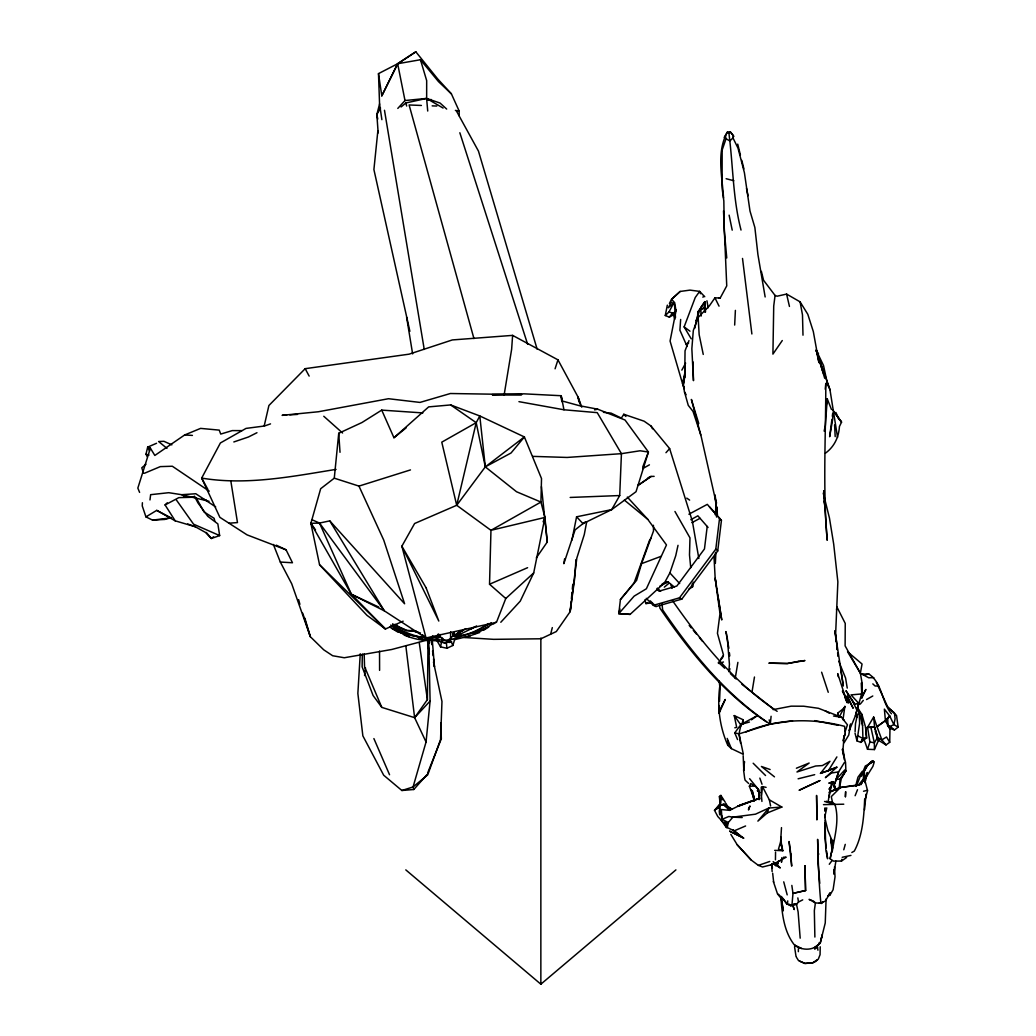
<?xml version="1.0" encoding="UTF-8"?>
<svg xmlns="http://www.w3.org/2000/svg" width="1036" height="1036" viewBox="0 0 1036 1036"><rect width="100%" height="100%" fill="white"/><g stroke="black" fill="none" stroke-linecap="round" stroke-linejoin="round"><path stroke-width="1.5" d="M781.507 859.103L781.507 862.237L781.869 857.627M781.507 846.529L780.73 837.036M446.684 109.065L440.093 103.082L426.651 98.407L426.677 80.614L420.448 59.738L397.707 63.714L378.49 73.621L379.565 103.976L381.883 119.671M825.057 822.39L825.796 849.714L827.609 858.766L826.611 850.983M825.07 817.546L825.07 814.322M825.083 811.097L825.083 807.86L825.122 810.968M536.298 557.886L547.241 542.048L544.936 517.43L540.934 502.059L541.517 478.567L524.384 436.946L479.797 415.954L450.634 404.934L428.658 406.889L393.952 437.736L381.727 410.114L361.952 422.533L338.733 433.268L334.278 478.179L320.668 488.72L310.878 523.322L319.567 564.788L366.964 615.319L385.444 628.981L403.146 621.173M360.256 653.781L357.86 693.408L362.859 735.858L383.696 775.226L401.864 790.494L413.791 789.497L413.066 786.971L426.055 741.996L414.62 717.663L427.402 699.624L428.036 639.082M825.226 820.266L825.019 838.538L826.21 847.875M826.08 899.002L825.252 922.959L820.279 942.889C813.817 950.828 802.822 950.75 794.806 945.48C783.928 931.96 782.063 914.011 780.924 897.344M362.302 654.053L362.134 666.821L373.089 695.493L381.792 707.381L414.62 717.663L430.095 701.074L428.749 639.044M775.446 859.776L775.55 852.136M851.825 852.498L854.312 851.074C862.6 835.676 863.92 816.601 864.659 799.132M798.342 951.67L798.393 948.639M889.717 742.281L889.976 728.891L885.417 720.603L884.368 709.116L889.678 715.954L893.874 724.565L898.16 727.181L894.457 729.953L890.403 728.554L885.417 720.603L889.678 715.954L885.417 720.603L877.026 726.676L881.856 739.872L886.013 744.923L889.717 742.281L886.505 736.985L881.856 739.872L877.842 737.632L874.617 727.246L873.633 717.029L867.559 727.35L869.929 741.996L867.508 749.261L874.41 749.572L878.411 740.623L874.617 727.246L867.559 727.35L874.617 727.246M715.578 552.292L715.306 563.429L715.552 553.833M716.459 515.721L716.653 507.769M716.498 517.029L716.731 507.433M505.775 598.51L489.536 584.239L490.96 530.315L456.708 505.283L441.776 442.165L476.21 422.675L479.797 415.954L485.301 466.873L456.708 505.283L414.62 523.504L401.864 546.205L426.029 637.982L496.464 622.338L505.775 598.51L533.695 572.934L544.936 517.43L490.96 530.315L540.934 502.059L516.537 491.75L485.301 466.873L476.21 422.675L450.634 404.934M675.485 317.56L674.514 304.869L671.445 302.136L668.272 307.744L673.568 303.276L668.997 311.953L665.267 315.527L669.321 317.12L673.102 314.996L676.314 310.023M723.361 822.467L717.78 816.51L714.49 810.282L720.098 803.923L720.875 795.415L725.187 802.149M833.98 869.437L833.799 874.099L835.884 861.11M564.594 558.896L563.843 563.688L575.097 529.862L582.996 523.62L611.693 509.621L619.709 495.545L621.432 453.664L597.241 412.652L563.96 409.777L518.945 401.657M142.398 502.745L142.256 505.944L145.934 516.886L152.525 520.111L164.802 519.437L170.914 517.689M734.666 325.058L735.392 310.386M855.101 731.558L855.49 723.659L857.471 714.4L858.831 714.115L858.326 708.676M697.875 311.875L697.526 318.881L695.726 320.603M742.851 754.066L731.351 748.588L727.803 745.298C719.023 725.394 716.899 704.13 720.292 682.672M826.236 801.281L832.465 802.201L834.99 804.493C839.613 820.486 834.589 836.026 832.206 851.709L830.704 838.59L832.387 848.264L830.108 858.74L833.501 861.097L841.491 861.058L846.658 857.471M742.851 724.306L743.11 719.748L734.239 715.591L736.687 727.35L734.822 727.79M844.12 742.708L848.756 735.055L850.647 723.931L849.196 730.665L855.399 715.824L861.628 693.939L862.237 683.928L860.372 673.154L862.056 664.011L847.565 651.761L860.372 673.154L845.117 645.868L845.234 623.4L836.881 606.902L836.544 609.906M861.848 697.914L861.499 682.853L861.848 697.914L865.915 689.432L862.483 695.506M450.686 631.701L450.492 640.209M780.613 841.75L782.918 850.724L778.463 849.222L780.613 841.75L781.494 827.622M575.951 559.608L574.669 578.515L570.163 611.667L556.293 631.559L540.883 638.785L493.615 639.341L463.83 637.49M264.258 425.641L268.907 405.503L305.18 368.674L409.09 354.17L452.318 339.938L512.613 335.379L511.642 349.261L504.066 395.312M680.652 319.476L679.901 330.173L687.101 346.451M831.468 409.505L827.246 398.782L825.381 425.291L824.138 431.118M819.774 883.294L818.155 864.128L817.624 839.341C818.194 860.657 818.777 882.102 820.875 903.172L825.446 900.944L830.147 892.838L827.997 896.062L830.186 894.767L833.099 889.717L835.029 876.857L834.511 866.86M720.37 682.866L719.528 701.32M844.133 735.625L843.071 748.523L844.288 759.647M665.267 315.527L667.326 305.154M728.813 671.626L729.435 664.244L727.142 636.065M743.628 838.111L729.694 831.209L743.628 838.111L734.161 830.859L727.285 827.544L728.308 822.519L721.988 819.321L722.26 816.2M571.082 602.02L570.163 611.667L576.832 558.067L584.278 534.589L586.674 521.911M571.393 598.808L572.001 592.372M572.312 589.16L572.779 584.343M426.055 741.996L430.095 701.074M771.095 716.277L770.318 724.099L739.018 733.902L734.77 732.853L741.038 724.384L757.381 715.617L751.398 719.813M825.226 389.238L825.796 383.411C825.822 435.729 822.765 488.073 827.181 540.248L823.685 490.896M864.516 809.751L866.057 794.185M787.736 900.893L787.399 904.156L791.944 905.36L792.98 893.369L791.841 885.404M857.212 716.964L857.471 714.4M377.842 130.976L373.905 169.554L409.88 331.313M825.433 453.172C834.304 446.723 838.797 437.192 839.432 426.495L841.543 422.17L834.925 413.17M839.186 787.943L840.157 778.994L841.685 776.689L839.484 787.761M454.027 633.527L453.859 636.259L453.237 633.592L452.939 634.395L453.483 636.298L454.131 632.556M715.112 514.607L716.472 502.408M364.555 675.563L365.449 667.676M678.023 545.324L675.731 555.723L669.878 572.921L664.568 582.737L630.108 614.387L618.803 613.597L620.409 599.559L634.11 582.88L649.468 540.468L651.035 538.176M761.926 801.424L761.421 795.544L762.483 786.622L766.096 787.36M707.212 526.418L704.467 548.95L676.832 586.039L658.987 591.168L656.759 588.953M646.231 598.342L653.34 605.348L679.499 597.824L715.798 549.132L719.554 518.259L707.303 504.364L688.901 514.219M653.34 605.348L656.034 606.526L681.817 599.106L717.728 550.945L721.432 520.448L719.554 518.259M149.974 499.935L150.634 494.677L168.764 492.696L181.676 494.703L209.052 501.282M761.369 271.38L763.558 280.264L775.07 295.454L773.724 306.034L772.921 354.118L782.271 340.533M831.921 419.386L829.655 436.739L832.685 419.269L832.75 413.066L832.335 416.226M688.759 589.29L692.592 586.816L693.226 582.115M720.46 809.31L719.696 814.853L719.256 811.149L720.396 805.516L723.219 804.519L731.934 809.22L741.193 804.635L759.323 798.342M839.005 717.443L844.858 706.397L842.993 719.67L844.159 719.942M826.21 406.034L827.246 398.782M856.979 737.101L856.992 740.895L859.608 723.374L859.181 711.149L862.561 725.601L862.923 738.577L860.851 742.385L856.992 740.895L855.011 733.1M752.032 691.88L754.467 677.026M685.236 374.125L683.294 385.094L684.511 392.009L688.254 405.335L693.019 411.409L700.815 434.952M735.236 678.23L737.891 662.367M454.817 639.031L452.874 645.467L446.956 648.251L440.559 646.878L441.686 641.219M571.937 540.106L576.586 516.809L611.693 509.621L636.026 491.711L648.419 452.02L625.032 420.02L597.63 409.168L579.344 405.672L562.418 401.049M685.159 371.419L682.569 383.76L684.343 388.927L683.294 385.094L685.068 372.973L684.9 363.804L684.731 377.143L685.042 350.803L688.992 340.611M829.124 796.917L831.688 783.294M740.559 743.149L739.018 733.902L741.038 724.384L749.455 722.04M694.806 328.166L697.124 317.327L700.919 307.303L704.894 301.657L705.516 312.004M826.767 807.86L824.734 817.249L827.79 830.173L833.151 843.343L832.827 840.248M828.386 800.336L829.965 789.587L833.216 781.714L829.072 783.087L833.216 781.714L835.314 789.872L833.462 785.78M830.108 858.74L832.387 848.264M729.266 671.626L729.914 668.712M865.513 780.73L867.339 772.545L865.371 778.204M865.863 777.712L872.908 766.394L874.177 762.224L872.675 760.683L868.764 764.387C881.247 754.726 857.005 767.793 865.034 782.802M844.858 706.397L844.547 707.705L837.969 712.962L838.124 715.889L837.969 712.962M456.708 505.283L476.21 422.675M147.319 456.772L145.985 454.221L147.682 447.125L156.565 443.266M841.491 861.058L841.918 859.258M855.399 715.824L858.559 703.159L851.035 694.897L861.628 693.939M820.279 942.889L822.312 934.796L821.185 938.823M550.673 634.11L552.305 627.609M630.108 614.387L618.803 613.597L619.955 609.051M379.59 103.872L376.845 114.53L378.166 132.958M855.645 786.091L857.963 777.207L862.328 771.315L856.241 786.376M741.957 724.073L743.11 719.748M865.034 800.038L867.676 790.248L863.545 791.245M439.86 635.91L439.419 637.503L439.199 634.796M843.77 849.792L845.259 844.366M685.262 373.387L682.569 383.76L670.072 341.038L676.003 310.942L674.695 302.693L671.548 299.274L680.173 291.453L689.976 290.119L699.65 291.388L704.765 296.749M653.418 525.278L653.496 531.028L641.569 563.636L636.622 580.315L620.409 599.559M555.076 368.803L557.951 359.842L512.613 335.379M720.81 813.053L721.988 819.321L728.839 816.497L732.892 817.158L755.49 814.179L768.88 808.015L757.886 821.121L767.249 812.962L768.88 808.015L781.856 807.057L769.36 799.831L762.483 786.622M845.091 731.856L847.435 724.786L841.426 717.197L818.479 708.3L803.716 706.215L791.154 706.163L773.115 709.634M149.521 450.932L147.682 447.125L150.388 448.161L137.84 488.098L139.601 492.385M438.616 634.861L439.212 637.321L437.373 636.117L438.332 633.915M794.806 945.48L795.052 944.741M783.41 857.251L786.156 857.212L774.358 863.584L772.079 863.687L777.259 864.892L778.606 860.994L777.259 864.892L780.289 867.961L773.814 863.92M842.864 740.688L845.272 733.76L844.612 726.34C812.159 717.883 777.117 718.544 746.011 731.921M723.517 210.878L726.741 285.884L720.214 297.979L714.944 297.85L709.336 305.905L698.16 317.443L693.304 330.523L691.854 348.731L693.472 380.652L692.942 361.81M642.734 467.016L648.419 452.02L640.054 450.777L621.432 453.664L567.093 457.446L532.711 456.371M453.444 633.579L452.965 634.783L453.638 633.76M855.127 795.726L857.497 789.73M765.151 296.969L757.912 254.545L754.868 227.506L749.999 211.059L744.418 172.766L738.008 148.148L732.996 137.956L732.905 135.107L730.263 131.831L727.272 132.207L725.459 135.975L726.029 138.733L722.157 150.039L722.105 188.267L723.84 200.971L724.306 230.873L726.754 257.951M427.57 773.167L441.336 738.733L440.844 722.74M543.123 521.807L544.936 517.43M844.055 736.674L845.272 733.76M691.219 338.798L684.136 326.91L695.26 297.487L699.65 291.388L700.478 293.706M461.914 630.794L459.906 632.051L460.606 631.209M861.071 784.576L863.687 778.671L858.689 784.809L839.859 787.619L830.121 791.789L840.481 787.464L859.66 785.055L864.529 778.981L867.287 789.678M781.584 897.629L781.209 898.471L783.876 899.598L781.17 896.528L781.209 898.471L777.505 893.913L773.361 881.506M627.324 497.086L647.681 519.243L666.485 544.936L646.373 588.772L634.149 596.127L618.803 613.597M861.084 784.407L863.687 778.671M441.945 639.808L442.592 638.383L439.381 636.907M533.695 572.934L520.253 601.152L500.802 622.26M862.172 739.613L860.851 742.385L866.368 738.033L865.591 727.22L861.9 714.374L857.458 707.73M378.49 73.621L381.805 95.856L397.707 63.714L415.825 51.8L437.684 78.917L451.411 93.9L459.181 111.072L459.181 115.799M381.805 95.856L397.656 63.714L415.825 51.8M725.459 135.975C716.951 155.089 722.325 177.765 723.555 198.005M669.411 303.444L671.548 299.274L680.173 291.453M754.337 799.701L749.378 786.22L750.763 783.553L755.192 786.052L758.611 789.73L759.802 799.08M702.952 297.293L703.535 296.179M681.843 370.124L685.625 363.144M380.536 108.029L376.845 114.53L377.764 119.075M673.102 314.996L675.006 311.694L673.555 315.19L674.837 319.295M841.633 778.075L845.881 770.771L845.557 762.509L842.385 749.222L843.382 755.27M724.19 137.49L727.272 132.207L728.904 132.815L730.263 131.831L733.902 136.376M844.457 762.431L838.603 771.859L834.718 783.812L838.603 771.859L831.338 773.063L825.381 777.673L836.842 767.184L820.486 773.374L829.965 761.305L822.351 765.591L815.682 765.992L796.969 771.988L809.155 763.04L796.399 768.22M862.91 780.509L864.438 778.036M820.486 773.374L828.282 770.784L836.894 756.915M877.479 737.736L874.358 742.76L874.41 749.572M698.847 558.508L692.359 521.199L669.632 448.601L650.971 425.99L644.107 421.186L623.801 414.27L621.38 418.104L611.085 413.131L603.418 412.328M673.555 315.19L675.291 312.496M829.176 789.173L830.872 786.622L829.227 789.082M414.62 717.663L405.814 645.674M720.939 658.805L722.765 656.215M829.266 864.27L831.882 860.774M458.754 632.336L462.872 630.445M831.299 784.213L833.216 781.714M669.321 317.12L672.558 313.04L674.915 312.276M718.194 662.91L722.61 657.562L723.465 654.946L717.443 633.333L719.994 613.545L715.164 578.217L713.998 556.578M863.299 700.414L860.307 704.04L857.471 704.506M460.515 631.597L461.551 630.937M728.308 822.519L732.892 817.158L742.216 817.559M783.876 899.598L786.868 903.858L790.636 905.749L796.49 904.311L798.51 901.993L802.732 899.857M413.791 789.497L426.961 774.669M720.085 806.215L714.49 810.282M665.967 452.693L669.632 448.601M397.798 108.417L404.998 100.544L426.651 98.407M844.884 769.865L835.987 779.551L840.157 778.994M720.098 803.923L719.385 796.723L720.875 795.415M194.367 496.166L197.993 502.952L207.796 516.342L217.845 523.879L219.658 535.599L211.357 538.474L205.439 532.4L195.247 526.728L175.201 520.836L165.074 504.946L167.262 502.823M814.464 947.526L819.735 943.589L818.984 942.941M732.996 137.956L729.823 140.935C733.151 170.668 733.449 200.984 741.025 230.057M719.385 796.723L720.383 795.855L722.778 799.727L720.732 797.047L720.797 803.172L715.85 809.31L719.347 807.497M493.369 624.138L495.596 622.235M145.959 464.257L141.79 467.793L143.525 473.284M664.309 587.166L668.621 583.527M405.801 869.89L540.857 984.2L675.912 869.89M453.651 636.091L457.485 633.229M817.249 959.776L812.561 962.858L804.907 963.441L798.523 960.579L796.438 957.251M401.061 106.98L405.879 102.953L426.599 98.42L443.084 108.055M393.952 437.736L406.151 427.855M887.399 725.252L890.403 728.554M875.2 731.429L878.411 740.623M213.584 536.816L211.357 538.474L206.358 532.478M488.461 623.581C479.577 629.266 465.475 637.451 455.283 634.783L465.824 628.632M885.417 720.603L877.026 726.676L873.633 717.029M585.495 521.807L582.996 523.62L576.586 516.809M814.684 949.183L817.482 947.202L817.093 945.764M460.243 633.773L457.86 635.327L476.664 626.145L470.331 629.215M492.204 624.229L481.196 630.807M241.867 430.626L232.245 430.6L220.733 434.071L219.231 430.121L200.608 428.386L184.615 434.99L154.83 455.451L150.388 448.161M637.813 485.534L651.035 476.443L654.13 476.353M637.995 485.353L651.035 476.443L648.083 477.751M451.579 638.979L450.686 637.697L453.613 635.69M820.875 903.172L822.947 901.786M491.245 622.74L476.159 631.623L446.892 640.921C427.7 637.541 406.695 638.267 390.714 625.071M483.605 630.212L488.759 627.039M483.177 629.862L485.755 628.269L481.585 630.523M145.934 516.886L156.721 510.372L171.147 517.883L152.525 520.111M459.88 631.856L462.121 630.704M644.819 599.883L645.933 603.6L647.746 602.512M827.622 896.295L830.186 894.767L829.473 894.029M698.406 310.852L704.04 307.796L704.894 301.657L699.028 310.373L704.04 307.796L704.83 312.134M866.523 699.559L872.791 695.985M642.708 468.57L649.417 464.84M690.844 519.709L697.863 515.811L708.08 527.466M873.801 761.46L865.306 766.018L861.123 776.391L868.038 764.607L872.856 761.162M454.364 639.717L470.318 635.806M721.988 819.321L721.341 809.53L729.771 810.372L731.934 809.22L724.151 803.884L721.03 805.153M691.88 522.675L700.025 518.311M165.074 504.946L178.814 497.643L194.677 497.215M887.735 718.298L887.943 725.252L890.235 726.43L893.874 724.565L895.104 718.829L894.418 712.872L889.678 709.194M759.517 798.38L737.787 806.371L741.193 804.635M659.984 586.013L667.184 582.361M256.967 432.711L248.433 436.998L233.825 441.958M481.377 629.24L470.137 633.695M489.536 584.239L527.596 567.689M479.72 632.478L465.203 637.412M829.176 792.346L840.481 787.464L831.273 796.619L832.465 802.201M474.022 633.928L480.199 631.274M745.596 825.977L734.161 830.859L738.81 835.197L733.022 829.694M828.282 770.784L836.842 767.184M144.626 473.193L160.321 466.614L172.326 466.239L209.246 491.168M767.249 812.962L781.856 807.057M460.502 631.481L461.37 631.144M737.787 806.371L759.427 798.199M641.569 563.636L661.11 556.319M447.008 642.1L448.497 641.569M270.525 423.879L264.543 425.99L246.037 428.399L220.396 442.968L201.683 478.088L219.865 517.327L247.047 534.861L286.078 549.831L292.476 562.768L280.329 562.043L273.374 544.47M685.949 343.939L688.681 342.981M730.833 834.343L737.205 844.754L751.294 860.113L758.391 865.384L769.787 861.46M437.982 641.116L444.923 642.838L451.411 641.711M662.211 583.812L668 581.831L674.436 587.114M718.855 663.48L723.465 661.991M334.278 478.179L358.961 486.104L410.476 469.917M401.864 790.494L413.066 786.971L427.751 774.811L440.546 739.523L441.971 701.476L433.475 661.978M854.674 704.273L846.088 690.947L854.674 704.273L858.559 703.159M790.636 905.749L791.944 905.36L789.199 904.337M428.062 100.35L431.17 99.495M428.205 639.782L391.776 649.481L344.276 657.756L332.685 655.749L323.711 649.805L310.347 636.726L291.725 583.812L280.329 562.043M664.568 582.737L668 581.831M891.478 713.791C881.506 701.955 882.335 682.853 868.79 673.957L864.943 674.954L860.838 673.905M718.88 298.316L720.214 297.979M772.48 864.49L762.561 866.99L758.391 865.384M798.108 778.8L814.684 774.669M449.158 642.475L451.644 641.88M594.599 409.88L597.63 409.168M827.881 385.832L823.516 365.501L816.342 350.608L818.945 362.613L813.325 331.585L807.795 314.271L800.09 301.852L786.596 294.082L777.117 296.205L775.07 295.454M842.19 857.303L850.944 855.412M319.567 564.788L385.444 628.981L351.372 594.263L310.878 523.322L319.515 523.063L329.772 520.875L404.597 603.768L383.747 540.119L358.961 486.104M336.078 469.373C291.88 476.547 246.426 485.573 201.683 478.088L207.822 489.316M866.368 738.033L862.923 738.577L857.808 735.741M792.527 720.862L770.318 724.099L769.191 719.878M645.933 603.6L652.071 602.835M397.656 63.714L404.998 100.544M450.686 637.697L451.269 637.632C449.43 640.585 444.289 641.232 442.035 638.422L442.592 638.383M436.946 638.098L438.694 637.943M454.467 636.583L459.116 636.389M432.478 640.222C422.83 641.064 413.027 638.733 404.105 635.094M864.464 738.279L866.834 738.072L865.591 727.22M793.705 904.519L796.49 904.311L798.121 911.939L800.18 938.163M228.956 523.193L237.477 522.584L230.886 481.313M181.676 494.703L195.804 493.745L215.682 506.915M286.726 415.06L282.09 415.332L318.363 411.758L388.5 398.718L419.969 402.421L450.375 393.512L521.704 394.651L492.605 395.014M289.808 414.866L297.513 414.413M570.176 497.448L619.709 495.545M873.814 677.622L868.738 677.79L860.994 673.633M823.465 804.648L843.77 804.195M862.34 674.151L868.79 673.957M749.378 786.22L755.192 786.052M492.1 394.586L524.022 393.835L561.188 395.726L563.96 409.777M878.657 685.987L875.122 686.013L872.83 683.889M183.45 496.749L194.664 497.125M421.406 105.452L409.103 104.973L473.944 338.578M432.167 105.866L436.791 106.048M774.682 850.362L782.918 850.724M184.615 434.99L192.411 435.405M381.727 410.114L422.869 412.924M416.006 631.3L406.695 630.665L392.618 624.268M415.993 631.066L406.656 630.302L392.605 624.138M422.028 638.992L418.958 638.668L422.3 639.16M422.753 639.898L439.329 640.999M793.68 903.988L796.49 904.311M833.514 716.018L841.426 717.197M442.566 642.475L444.923 642.838M814.633 720.642L838.189 725.317M422.584 637.787L410.916 635.288M455.387 110.412L459.181 111.072M869.929 741.996L874.358 742.76L870.875 727.298M819.23 902.926L821.859 903.392L815.397 902.887L809.064 899.377L811.835 900.375M726.132 178.71L733.812 180.73M411.227 630.38L420.448 632.996M411.875 630.548L418.44 632.517M202.098 498.873L206.462 500.142M824.552 801.463L834.99 804.493M145.985 454.221L148.977 455.115M668.997 311.953L672.558 313.04M770.111 769.528L761.421 766.472L774.475 776.845M409.246 636.221L399.404 632.219M187.71 523.97L195.247 526.728M408.883 636.635L392.1 628.567M434.939 637.295L432.323 636.169L435.949 637.787M219.658 535.599L193.577 524.19L176.224 499.753M394.833 624.345L397.643 625.576M311.953 519.709L319.515 523.063L384.33 610.839L426.029 637.982L422.507 634.796M171.859 444.858L163.908 441.31L158.612 441.517L166.964 448.381M774.358 863.584L777.259 864.892M319.515 523.063L351.372 594.263L378.736 607.07M276.314 545.182L286.078 549.831M796.166 945.764L801.579 948.484M351.372 594.263L384.33 610.839L329.772 520.875M402.097 631.792L392.903 626.56M786.868 903.858L781.17 896.528M679.499 597.824L681.817 599.106M156.721 510.372L175.201 520.836M799.533 961.11L804.907 963.441L812.729 962.884L815.578 961.525L818.31 959.103L820.072 954.687L820.214 946.787M726.029 138.733L729.823 140.935L728.904 132.815M825.057 710.696L829.227 713.157M398.238 632.31L389.678 626.987M763.053 788.189L761.253 787.075L761.421 795.544M877.842 737.632L878.878 740.494L886.013 744.923M392.851 624.993C404.921 633.177 423.996 641.103 437.568 636.311M686.751 498.122L689.639 500.116M757.717 790.96L760.087 792.631M684.136 326.91L689.963 331.196M777.155 711.343C734.278 682.737 701.67 642.462 672.519 600.673M741.854 684.252L750.634 691.116M753.133 693.071L773.193 708.766M768.997 723.348C725.355 694.042 691.957 652.913 662.677 609.932L661.978 603.871M766.29 721.768C722.597 692.398 689.251 651.1 659.893 608.106L659.543 605.063M773.141 861.615L776.223 864.076M624.371 500.103L647.681 519.243M890.235 726.43L894.457 729.953M757.29 790.636L759.53 792.54M832.62 409.712L841.543 422.17L837.761 417.029M323.776 416.265L342.579 433.009M723.219 804.519L729.771 810.372M813.221 900.88L815.397 902.887L814.335 910.709L814.879 937.049M748.614 783.449L745.104 780.173L744.677 778.412L743.602 770.201L744.444 761.525L743.809 770.421L743.175 755.71M715.798 549.132L717.728 550.945M718.984 662.833L724.669 668.207M730.354 673.581L736.052 678.968M727.22 824.203L724.902 822.001L727.285 827.544M451.411 93.9L438.5 81.611L420.448 59.738M657.381 588.098L660.605 591.284M650.284 600.867L656.034 606.526M753.172 763.234L765.552 775.524M737.205 844.754L751.294 860.113M623.801 414.27L625.925 416.485M778.399 894.249L780.522 896.503M669.878 572.921L679.681 583.566M709.453 506.863L721.432 520.448M774.099 863.804L775.86 865.889M689.199 625.446L691.245 627.881M693.291 630.328L696.373 633.993M699.442 637.658L702.525 641.323M749.611 778.696L758.611 789.73L759.142 799.701M721.25 820.318L726.637 827.777L724.423 823.542M439.018 635.003L439.678 635.923M888.253 726.469L889.976 728.891M734.239 715.591L741.426 725.757M310.878 523.322L315.54 529.927M719.58 796.775L721.38 799.468M437.865 635.314L439.212 637.321M815.992 350L818.505 353.781M684.511 392.009L686.117 394.703M437.205 641.064L440.559 646.878M835.858 412.445L839.095 419.502M706.928 300.777L708.158 307.796M674.954 511.486L689.976 537.865L689.497 554.959L690.74 567.702M196.322 498.083L204.027 511.952L214.089 518.285L214.879 521.328M650.971 425.99L652.538 428.8M725.86 803.276L727.932 807.005M456.449 111.02L478.464 151.114L537.127 349.145M557.951 359.842L578.088 397.125L581.792 407.187M305.18 368.674L309.155 376.094M864.529 740.727L867.508 749.261M842.514 691.31L848.652 702.991L842.449 690.96M714.944 297.85L719.049 306.151M852.214 700.336L856.746 709.802M876.378 682.361L887.489 706.423L896.528 715.487L898.16 727.181M451.087 641.517L452.874 645.467M817.65 851.683L818.764 854.208M844.703 697.06L847.202 702.784L837.723 673.633L838.215 676.625M373.892 738.577L389.549 774.747M838.72 661.227L845.583 678.036L847.241 688.085M381.779 707.355L364.555 666.64L364.167 653.923M734.77 732.853L737.554 739.562M727.181 738.409L731.351 748.588M824.721 378.308L816.342 350.608L829.978 389.756L837.567 437.412M826.715 380.86L829.978 389.756M877.906 737.787L878.878 740.494M759.841 778.101L762.017 784.239M670.693 584.33L672.105 588.409M792.851 905.451L794.262 909.582L792.825 905.347M836.13 790.313L834.576 785.728L835.249 788.668M771.341 864.905L772.338 867.896L772.118 865.202M821.626 672.209L828.243 692.294M302.719 613.195L310.347 636.726L304.856 618.142M459.842 132.75L527.648 344.315M816.342 350.608L823.413 373.102L821.237 366.109M698.769 423.504L691.375 399.443L701.424 437.542L716.239 503.263L715.086 495.273M580.432 404.804L578.088 397.125L578.891 401.864M752.007 790.895L753.794 796.826L752.447 790.921M726.702 634.576L725.847 631.571L728.878 648.264M452.939 634.395L453.483 636.298M796.037 956.5L794.547 946.736M743.317 754.014L739.018 733.902M298.614 599.637L299.909 604.299M783.734 881.843L787.192 894.884M439.899 634.408L440.611 637.14M405.879 102.953L406.669 106.048M823.244 493.097L829.435 517.935L833.695 544.12L837.865 581.895L835.638 633.967L837.347 649.714M751.398 789.665L754.13 800.634M737.723 144.133L740.416 155.076M741.802 160.373L743.913 168.933M786.596 294.082L789.458 306.449M746.49 188.397L748.031 195.687M823.983 501.23L824.954 505.931L823.724 490.688M428.839 639.795L429.513 642.967M729.111 215.151L732.219 230.147M703.25 354.429L699.158 334.68L698.16 317.443M769.36 799.831L770.603 805.995M830.704 838.59L832.543 847.849M753.237 794.716L754.402 801.048M800.09 301.852L802.486 314.918L802.991 335.185M697.616 314.75L698.186 317.832M780.743 837.308L782.025 849.805M780.989 897.008L783.32 910.864L781.209 897.15M562.224 401.851L561.188 395.726L561.525 400.233M797.824 897.914L798.51 901.993M384.485 110.282L424.242 349.43M406.617 317.197L412.626 353.911M716.381 585.949L715.164 578.217L721.755 619.968L717.844 595.234M716.873 589.044L717.365 592.139M840.947 670.46L843.33 685.987L834.887 630.73L836.259 641.789M817.482 947.202L817.922 950.193M864.128 771.185L865.28 779.137M419.217 642.462L427.402 699.624M427.35 639.847L429.357 654.13M751.877 333.98L742.514 258.443M714.736 494.781L717.378 515.073L716.964 507.018M836.661 644.949L837.243 649.689M431.455 641.504L431.831 644.651M432.582 650.958L433.152 655.684M433.527 658.844L434.46 666.718L432.232 639.419M729.422 652.861L729.784 655.93M446.257 642.19L446.956 648.251M772.662 873.244L773.685 882.322M718.803 705.425L719.476 711.447M719.178 680.924L719.865 687.088M541.452 486.648L547.241 542.048M692.281 583.631L692.592 586.816M426.599 98.42L427.726 111.033M771.613 864.179L772.131 871.574M338.733 433.268L340.015 452.305M861.9 714.374L862.561 725.601M834.602 424.928L835.184 436.583M700.828 309.66L701.139 316.084M727.635 740.507L727.803 745.298M697.966 311.862L697.992 318.79M379.539 651.061L379.59 670.37M540.857 637.995L540.857 984.2M845.635 791.802L845.415 796.723L845.635 791.802M748.678 808.235L748.536 809.997L749.986 805.982L748.678 808.235M720.124 709.543L719.023 713.403L725.226 699.481L720.124 709.543M845.881 770.771L842.048 776.391L845.881 770.771M524.384 436.946L511.046 452.991L485.301 466.873L524.384 436.946M458.961 632.323L458.08 632.983L458.961 632.323M819.839 780.613L799.313 790.17L819.839 780.613M805.568 890.533L792.98 893.369L805.568 890.533L804.959 865.733L805.568 890.533M798.264 661.395L787.334 663.532L769.126 663.157L787.334 663.532L804.985 660.541L798.264 661.395M426.081 587.775L401.864 546.205L438.798 621.043L426.081 587.775M851.359 704.584L847.085 695.868L853.146 708.274L851.359 704.584M790.818 853.91L789.069 841.504L791.698 866.122L790.818 853.91M838.033 656.021L837.645 652.848L838.033 656.021M816.795 806.746L816.575 795.428L816.886 819.916L816.795 806.746"/></g></svg>
